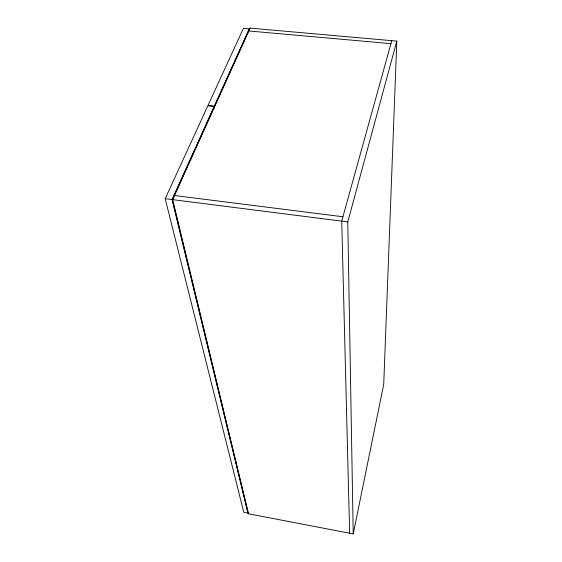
<?xml version="1.0" encoding="UTF-8"?>
<svg xmlns="http://www.w3.org/2000/svg" width="562" height="562" viewBox="0 0 562 562"><rect width="100%" height="100%" fill="white"/><g stroke="black" fill="none" stroke-linecap="round" stroke-linejoin="round"><path stroke-width="0.84" d="M396.814 41.117L383.72 384.38L353.224 533.9L248.292 513.759L172.351 199.601L249.837 28.1L396.814 41.117L347.78 221.906L353.224 533.9M391.77 40.668L341.717 221.133L349.648 533.212M172.049 199.538L214.129 106.464L207.842 105.796L165.186 198.667L243.803 512.354L247.975 513.155L172.049 199.538L165.186 198.667M250.104 28.121L172.667 199.636L248.488 513.794M248.544 30.952L390.941 43.653M174.213 195.478L342.925 216.77M172.351 199.601L347.78 221.906M214.129 106.464L214.424 108.192M249.226 28.852L214.305 106.085L208.017 105.417L243.423 28.339L249.226 28.852"/></g></svg>
